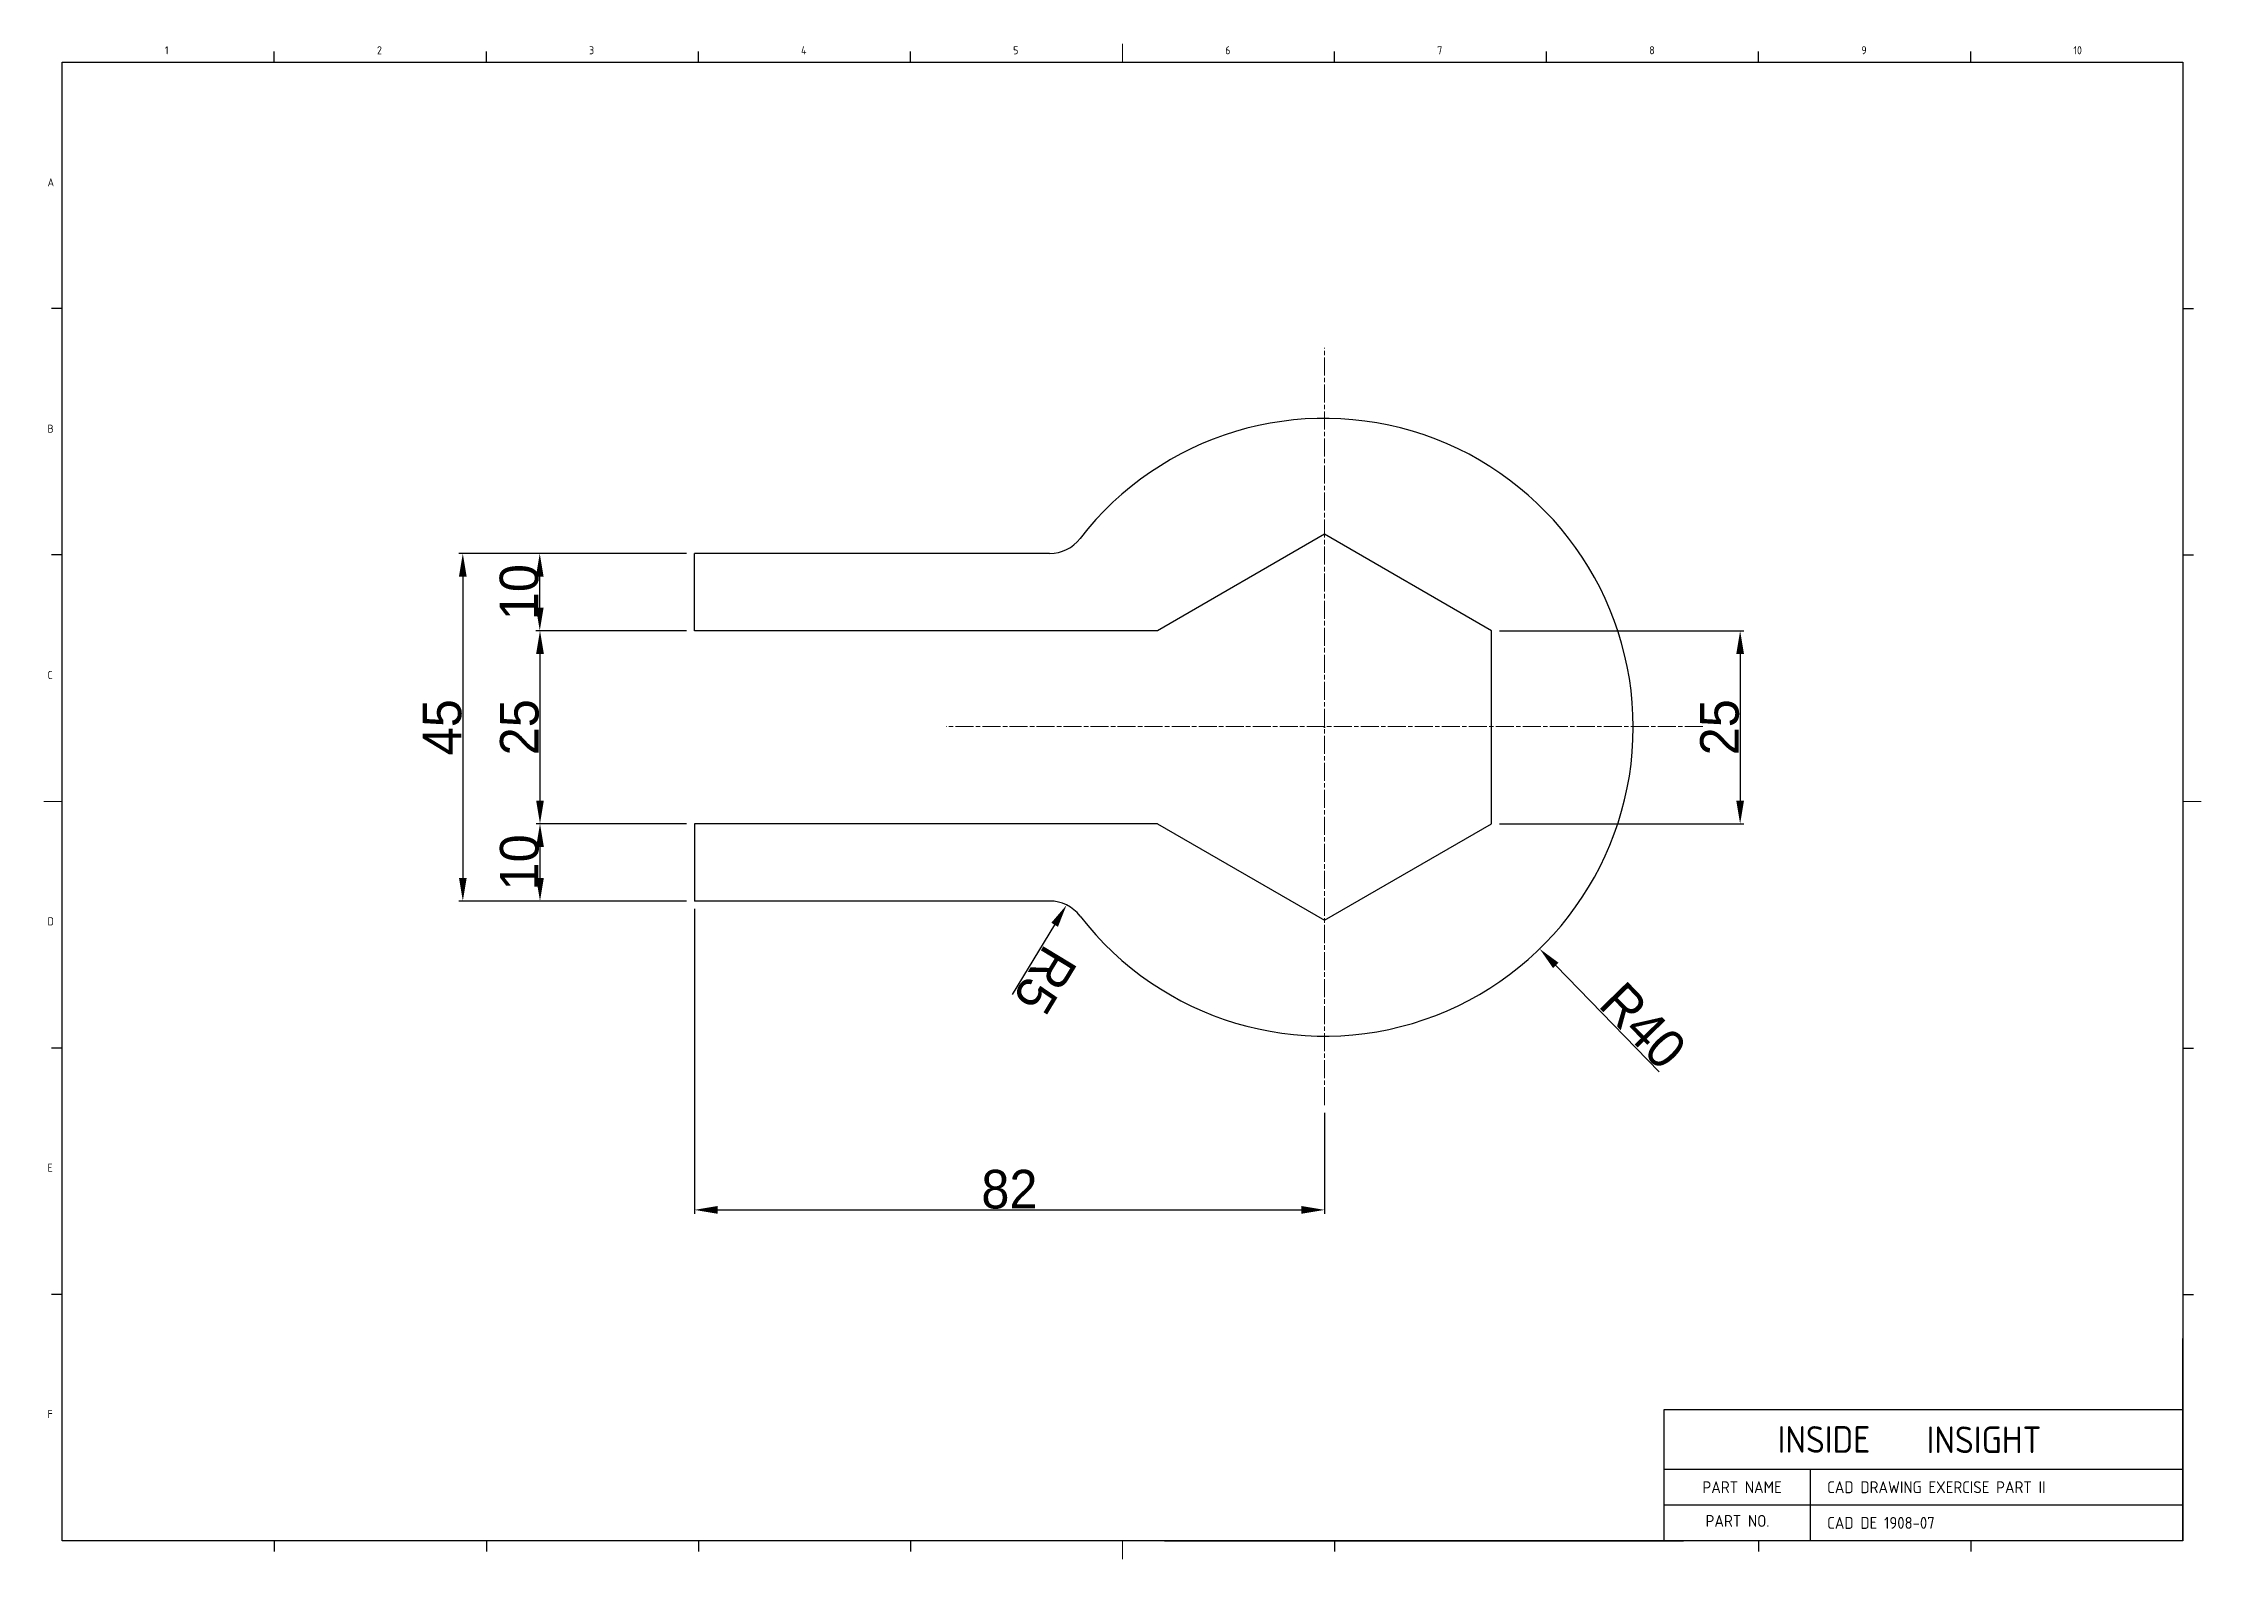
# Model space of a CAD drawing. Header units: inches. Extents: x 328 to 12229, y 132 to 477.
# Drawn here: x 8313.6 to 8593.3, y 133.4 to 329.8 of the extents above; entities that cross this region are included whole.
import ezdxf

# ---------------------------------------------------------------- set-up
doc = ezdxf.new("R2010")
doc.units = ezdxf.units.IN
doc.header["$MEASUREMENT"] = 0
doc.linetypes.add('D2', pattern=[11.2, 8, -0.8, 0.4, -0.8, 0.4, -0.8])
doc.linetypes.add('DC19051-050-06-B-003_PLATE B$0$CHAIN', pattern=[0.3543, 0.2362, -0.0295, 0.0591, -0.0295])
doc.layers.add('3', color=3, linetype='D2')
doc.layers.add('DC19051-050-06-B-003_PLATE B$0$1', color=1, linetype='DC19051-050-06-B-003_PLATE B$0$CHAIN', lineweight=9)
doc.layers.add('DIMENSION', color=3, linetype='Continuous', lineweight=25)
doc.styles.add('A', font='GENISO', dxfattribs={"bigfont": 'WHGTXT'})
doc.styles.get("Standard").update_dxf_attribs({"font": 'gulim.ttc'})
doc.dimstyles.new('Copy of Copy of inside insight-1', dxfattribs={"dimscale": 100, "dimtxt": 5, "dimasz": 3, "dimexe": 0.5, "dimexo": 1, "dimgap": 0.09, "dimtad": 1, "dimdec": 0, "dimzin": 0, "dimdsep": 46, "dimtxsty": 'Standard', "dimcen": 0.09, "dimdle": 1, "dimclrd": 3, "dimclre": 3, "dimclrt": 2, "dimadec": 0, "dimazin": 0, "dimtfac": 1, "dimtdec": 0, "dimtofl": 0, "dimtmove": 0, "dimatfit": 3, "dimfxl": 0, "dimtolj": 1, "dimtzin": 0, "dimarcsym": 0})

# ---------------------------------------------------------------- blocks, each defined once
blk = doc.blocks.new('*D521')
at = {"layer": 'Defpoints', "color": 0}
for p in [(8397.94, 253.74), (8377.94, 228.74), (8397.94, 228.74)]:
    blk.add_point(p, dxfattribs=at)
at = {"layer": 'DIMENSION', "color": 3, "lineweight": -2}
for p, q in [((8396.94, 253.74), (8377.44, 253.74)), ((8377.94, 250.74), (8377.94, 231.74)), ((8396.94, 228.74), (8377.44, 228.74))]:
    blk.add_line(p, q, dxfattribs=at)
at = {"layer": 'DIMENSION', "color": 3}
for points in [[(8378.44, 250.74), (8377.44, 250.74), (8377.94, 253.74)], [(8377.44, 231.74), (8378.44, 231.74), (8377.94, 228.74)]]:
    blk.add_solid(points, dxfattribs=at)
at = {"layer": 'DIMENSION', "color": 2, "insert": (8375.29, 241.24), "char_height": 5, "attachment_point": 5, "rotation": 90}
blk.add_mtext('\\A1;25', dxfattribs=at)
blk = doc.blocks.new('*D524')
at = {"layer": 'Defpoints', "color": 0}
for p in [(8397.94, 228.74), (8377.94, 218.74), (8397.94, 218.74)]:
    blk.add_point(p, dxfattribs=at)
at = {"layer": 'DIMENSION', "color": 3, "lineweight": -2}
for p, q in [((8396.94, 228.74), (8377.44, 228.74)), ((8377.94, 225.74), (8377.94, 221.74)), ((8396.94, 218.74), (8377.44, 218.74))]:
    blk.add_line(p, q, dxfattribs=at)
at = {"layer": 'DIMENSION', "color": 3}
for points in [[(8378.44, 225.74), (8377.44, 225.74), (8377.94, 228.74)], [(8377.44, 221.74), (8378.44, 221.74), (8377.94, 218.74)]]:
    blk.add_solid(points, dxfattribs=at)
at = {"layer": 'DIMENSION', "color": 2, "insert": (8375.28, 223.74), "char_height": 5, "attachment_point": 5, "rotation": 90}
blk.add_mtext('\\A1;10', dxfattribs=at)
blk = doc.blocks.new('*D529')
at = {"layer": 'Defpoints', "color": 0}
for p in [(8377.91, 263.74), (8397.94, 263.74), (8396.94, 253.74)]:
    blk.add_point(p, dxfattribs=at)
at = {"layer": 'DIMENSION', "color": 3, "lineweight": -2}
for p, q in [((8396.94, 263.74), (8377.41, 263.74)), ((8377.91, 256.74), (8377.91, 260.74)), ((8395.94, 253.74), (8377.41, 253.74))]:
    blk.add_line(p, q, dxfattribs=at)
at = {"layer": 'DIMENSION', "color": 3}
for points in [[(8378.41, 260.74), (8377.41, 260.74), (8377.91, 263.74)], [(8377.41, 256.74), (8378.41, 256.74), (8377.91, 253.74)]]:
    blk.add_solid(points, dxfattribs=at)
at = {"layer": 'DIMENSION', "color": 2, "insert": (8375.25, 258.74), "char_height": 5, "attachment_point": 5, "rotation": 90}
blk.add_mtext('\\A1;10', dxfattribs=at)
blk = doc.blocks.new('*D532')
at = {"layer": 'Defpoints', "color": 0}
for p in [(8397.94, 263.74), (8367.94, 218.74), (8397.94, 218.74)]:
    blk.add_point(p, dxfattribs=at)
at = {"layer": 'DIMENSION', "color": 3, "lineweight": -2}
for p, q in [((8396.94, 263.74), (8367.44, 263.74)), ((8367.94, 260.74), (8367.94, 221.74)), ((8396.94, 218.74), (8367.44, 218.74))]:
    blk.add_line(p, q, dxfattribs=at)
at = {"layer": 'DIMENSION', "color": 3}
for points in [[(8368.44, 260.74), (8367.44, 260.74), (8367.94, 263.74)], [(8367.44, 221.74), (8368.44, 221.74), (8367.94, 218.74)]]:
    blk.add_solid(points, dxfattribs=at)
at = {"layer": 'DIMENSION', "color": 2, "insert": (8365.28, 241.24), "char_height": 5, "attachment_point": 5, "rotation": 90}
blk.add_mtext('\\A1;45', dxfattribs=at)
blk = doc.blocks.new('*D535')
at = {"layer": 'Defpoints', "color": 0}
for p in [(8397.94, 218.74), (8479.59, 192.3), (8479.59, 178.74)]:
    blk.add_point(p, dxfattribs=at)
at = {"layer": 'DIMENSION', "color": 3, "lineweight": -2}
for p, q in [((8397.94, 217.74), (8397.94, 178.24)), ((8479.59, 191.3), (8479.59, 178.24)), ((8400.94, 178.74), (8476.59, 178.74))]:
    blk.add_line(p, q, dxfattribs=at)
at = {"layer": 'DIMENSION', "color": 3}
for points in [[(8400.94, 179.24), (8400.94, 178.24), (8397.94, 178.74)], [(8476.59, 178.24), (8476.59, 179.24), (8479.59, 178.74)]]:
    blk.add_solid(points, dxfattribs=at)
at = {"layer": 'DIMENSION', "color": 2, "insert": (8438.76, 181.39), "char_height": 5, "attachment_point": 5}
blk.add_mtext('\\A1;82', dxfattribs=at)
blk = doc.blocks.new('*D536')
at = {"layer": 'Defpoints', "color": 0}
for p in [(8479.59, 241.24), (8507.46, 212.55)]:
    blk.add_point(p, dxfattribs=at)
at = {"layer": 'DIMENSION', "color": 3}
for p, q in [((8479.5, 241.24), (8479.68, 241.24)), ((8479.59, 241.15), (8479.59, 241.33))]:
    blk.add_line(p, q, dxfattribs=at)
at = {"layer": 'DIMENSION', "color": 3, "lineweight": -2}
blk.add_line((8509.55, 210.4), (8522.94, 196.62), dxfattribs=at)
at = {"layer": 'DIMENSION', "color": 3}
blk.add_solid([(8509.91, 210.75), (8509.2, 210.05), (8507.46, 212.55)], dxfattribs=at)
at = {"layer": 'DIMENSION', "color": 2, "insert": (8520.85, 202.59), "char_height": 5, "attachment_point": 5, "rotation": 314.1744}
blk.add_mtext('\\A1;R40', dxfattribs=at)
blk = doc.blocks.new('_None')
blk = doc.blocks.new('*D539')
at = {"layer": 'Defpoints', "color": 0}
for p in [(8501.24, 253.74), (8501.24, 228.74), (8533.44, 228.74)]:
    blk.add_point(p, dxfattribs=at)
at = {"layer": 'DIMENSION', "color": 3, "lineweight": -2}
for p, q in [((8502.24, 253.74), (8533.94, 253.74)), ((8533.44, 250.74), (8533.44, 231.74)), ((8502.24, 228.74), (8533.94, 228.74))]:
    blk.add_line(p, q, dxfattribs=at)
at = {"layer": 'DIMENSION', "color": 3}
for points in [[(8533.94, 250.74), (8532.94, 250.74), (8533.44, 253.74)], [(8532.94, 231.74), (8533.94, 231.74), (8533.44, 228.74)]]:
    blk.add_solid(points, dxfattribs=at)
at = {"layer": 'DIMENSION', "color": 2, "insert": (8530.79, 241.24), "char_height": 5, "attachment_point": 5, "rotation": 90}
blk.add_mtext('\\A1;25', dxfattribs=at)

msp = doc.modelspace()

# ---------------------------------------------------------------- linework, layer by layer
at = {"linetype": 'Continuous'}
for p, q in [((8316.038139, 327.359032), (8590.790139, 327.359032)), ((8316.038139, 135.896632), (8316.038139, 327.359032)), ((8590.790139, 327.359032), (8590.790139, 135.896632)), ((8590.790139, 135.896632), (8316.038139, 135.896632))]:
    msp.add_line(p, q, dxfattribs=at)
for p, q in [((8397.939365, 253.740635), (8397.939365, 263.740635)), ((8443.970483, 263.740635), (8397.939365, 263.740635)), ((8457.939365, 253.740635), (8397.939365, 253.740635)), ((8457.939365, 228.740635), (8397.939365, 228.740635)), ((8397.939365, 228.740635), (8397.939365, 218.740635)), ((8443.970483, 218.740635), (8397.939365, 218.740635))]:
    msp.add_line(p, q)
msp.add_lwpolyline([(8457.939365, 228.740635), (8479.59, 216.240635), (8501.240635, 228.740635), (8501.240635, 253.740635), (8479.59, 266.240635), (8457.939365, 253.740635)])
for centre, radius, start, end in [((8479.59, 241.240635), 40, 217.66988696, 142.33011304), ((8443.970483, 268.740635), 5, 270, 322.33011304), ((8443.970483, 213.740635), 5, 37.66988694, 90.00000002)]:
    msp.add_arc(centre, radius, start, end)
at = {"layer": '3', "color": 3, "linetype": 'Continuous'}
for p, q in [((8343.513339, 327.359032), (8343.513339, 328.741432)), ((8370.988539, 327.359032), (8370.988539, 328.741432)), ((8425.938939, 327.359032), (8425.938939, 328.741432)), ((8480.889339, 327.359032), (8480.889339, 328.741432)), ((8508.364539, 327.359032), (8508.364539, 328.741432)), ((8535.839739, 327.359032), (8535.839739, 328.741432)), ((8563.314939, 327.359032), (8563.314939, 328.741432)), ((8316.038139, 295.460152), (8314.655739, 295.460152)), ((8590.790139, 295.460152), (8592.172539, 295.460152)), ((8316.038139, 263.561272), (8314.655739, 263.561272)), ((8590.790139, 263.561272), (8592.172539, 263.561272)), ((8316.038139, 199.694392), (8314.655739, 199.694392)), ((8590.790139, 199.694392), (8592.172539, 199.694392)), ((8316.038139, 167.795512), (8314.655739, 167.795512)), ((8590.790139, 167.795512), (8592.172539, 167.795512)), ((8590.790139, 135.896632), (8590.790139, 162.070648)), ((8590.790139, 152.83276), (8523.558843, 152.83276)), ((8523.558843, 152.83276), (8523.558843, 135.896632)), ((8590.790139, 145.13452), (8523.558843, 145.13452)), ((8542.547835, 135.896632), (8542.547835, 145.13452)), ((8590.790139, 140.515576), (8523.558843, 140.515576)), ((8343.513339, 135.896632), (8343.513339, 134.514232)), ((8370.988539, 135.896632), (8370.988539, 134.514232)), ((8398.463739, 135.896632), (8398.463739, 134.514232)), ((8425.938939, 135.896632), (8425.938939, 134.514232)), ((8458.867397, 135.896632), (8526.098693, 135.896632)), ((8480.889339, 135.896632), (8480.889339, 134.514232)), ((8535.839739, 135.896632), (8535.839739, 134.514232)), ((8563.314939, 135.896632), (8563.314939, 134.514232))]:
    msp.add_line(p, q, dxfattribs=at)
at = {"layer": '3', "linetype": 'Continuous'}
msp.add_line((8398.463739, 327.359032), (8398.463739, 328.741432), dxfattribs=at)
at = {"layer": '3', "color": 3, "linetype": 'Continuous', "const_width": 0.10368}
for points in [[(8453.414139, 327.359032), (8453.414139, 329.778232)], [(8316.038139, 231.627832), (8313.618939, 231.627832)], [(8590.790139, 231.627832), (8593.209339, 231.627832)], [(8453.414139, 135.896632), (8453.414139, 133.477432)]]:
    msp.add_lwpolyline(points, dxfattribs=at)
at = {"layer": 'DC19051-050-06-B-003_PLATE B$0$1', "linetype": 'DC19051-050-06-B-003_PLATE B$0$CHAIN', "ltscale": 9.878633}
for p, q in [((8479.59, 192.302406), (8479.59, 290.358864)), ((8528.618229, 241.330635), (8430.561771, 241.330635))]:
    msp.add_line(p, q, dxfattribs=at)
at = {"layer": 'DIMENSION', "color": 3}
msp.add_line((8444.620065, 215.662864), (8439.135354, 206.615525), dxfattribs=at)
msp.add_solid([(8445.047633, 215.403662), (8444.192497, 215.922066), (8446.175276, 218.228272)], dxfattribs=at)

# ---------------------------------------------------------------- texts
at = {"linetype": 'Continuous', "style": 'A'}
for s, height, p in [('1', 1.0368, (8329.343739, 328.395832)), ('2', 1.0368, (8356.818939, 328.395832)), ('3', 1.0368, (8384.294139, 328.395832)), ('4', 1.0368, (8411.769339, 328.395832)), ('5', 1.0368, (8439.244539, 328.395832)), ('6', 1.0368, (8466.719739, 328.395832)), ('7', 1.0368, (8494.194939, 328.395832)), ('8', 1.0368, (8521.670139, 328.395832)), ('9', 1.0368, (8549.145339, 328.395832)), ('10', 1.0368, (8576.620539, 328.395832)), ('A', 1.0368, (8314.137339, 311.288632)), ('B', 1.0368, (8314.137339, 279.389752)), ('C', 1.0368, (8314.137339, 247.490872)), ('D', 1.0368, (8314.137339, 215.591992)), ('E', 1.0368, (8314.137339, 183.693112)), ('F', 1.0368, (8314.137339, 151.794232)), ('INSIDE', 3.4510268, (8538.300309, 147.286157)), ('INSIGHT', 3.4510268, (8557.603453, 147.242364)), ('PART NAME', 1.539648, (8528.558472, 142.055224)), ('CAD DRAWING EXERCISE PART II', 1.539648, (8544.715272, 142.055224)), ('PART NO.', 1.539648, (8528.965399, 137.692888)), ('CAD DE 1908-07', 1.539648, (8544.715272, 137.43628))]:
    msp.add_text(s, height=height, dxfattribs=at).set_placement(p)
at = {"layer": 'DIMENSION', "color": 2, "insert": (8443.37049, 208.480129), "char_height": 5, "attachment_point": 5, "rotation": 238.77476786}
msp.add_mtext('\\A1;R5', dxfattribs=at)

# ---------------------------------------------------------------- dimensions: what is measured, and where the dimension line sits
at = {"layer": 'DIMENSION'}
for base, p1, p2, picture, middle in [((8367.939365, 218.740635), (8397.939365, 263.740635), (8397.939365, 218.740635), '*D532', (8365.284365, 241.240635)), ((8377.912338, 263.740635), (8396.939365, 253.740635), (8397.939365, 263.740635), '*D529', (8375.254838, 258.740635)), ((8377.939365, 228.740635), (8397.939365, 253.740635), (8397.939365, 228.740635), '*D521', (8375.286865, 241.240635)), ((8533.439365, 228.740635), (8501.240635, 253.740635), (8501.240635, 228.740635), '*D539', (8530.786865, 241.240635)), ((8377.939365, 218.740635), (8397.939365, 228.740635), (8397.939365, 218.740635), '*D524', (8375.281865, 223.740635))]:
    dim = msp.add_linear_dim(base=base, p1=p1, p2=p2, angle=270, dimstyle='Copy of Copy of inside insight-1', override={"dimscale": 1, "dimlfac": 1, "dimtxsty": 'Standard', "dimsah": 1, "dimtolj": 1}, dxfattribs=at)
    dim.commit()
    dim.dimension.update_dxf_attribs({"geometry": picture, "text_midpoint": middle})
dim = msp.add_radius_dim(center=(8479.59, 241.240635), mpoint=(8507.463799, 212.551764), dimstyle='Copy of Copy of inside insight-1', override={"dimscale": 1, "dimlfac": 1, "dimtxsty": 'Standard', "dimblk1": 'None', "dimsah": 1, "dimtmove": 1, "dimtolj": 1}, dxfattribs=at)
dim.commit()
dim.dimension.update_dxf_attribs({"geometry": '*D536', "text_midpoint": (8518.939365, 200.740635), "dimtype": 164})
dim = msp.add_linear_dim(base=(8479.59, 178.740635), p1=(8397.939365, 218.740635), p2=(8479.59, 192.302406), dimstyle='Copy of Copy of inside insight-1', override={"dimscale": 1, "dimlfac": 1, "dimtxsty": 'Standard', "dimsah": 1, "dimtolj": 1}, dxfattribs=at)
dim.commit()
dim.dimension.update_dxf_attribs({"geometry": '*D535', "text_midpoint": (8438.764682, 181.393135)})

doc.saveas('drawing.dxf')
